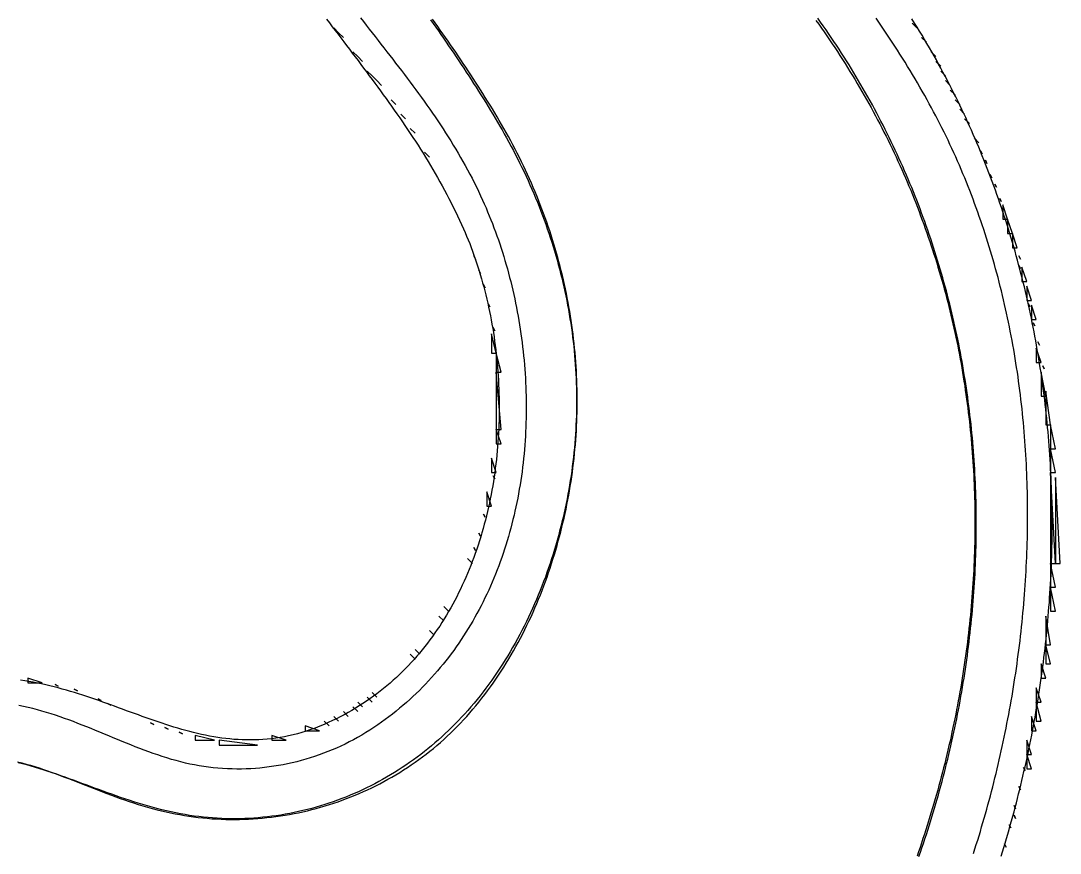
# Model space of a CAD drawing. Extents: x 0 to 2380, y 238 to 1416.
# Drawn here: x 2083.6 to 2301.1, y 1028 to 1202.2 of the extents above; entities that cross this region are included whole.
import ezdxf

# ---------------------------------------------------------------- set-up
doc = ezdxf.new("R2010")
doc.units = 0
doc.header["$MEASUREMENT"] = 0
for name, color, linetype in [('C139', 139, 'Continuous'), ('C18', 18, 'Continuous'), ('C227', 227, 'Continuous'), ('C250', 250, 'Continuous'), ('C251', 251, 'Continuous'), ('C252', 252, 'Continuous'), ('C253', 253, 'Continuous'), ('C254', 254, 'Continuous'), ('C37', 37, 'Continuous'), ('C39', 39, 'Continuous'), ('C67', 67, 'Continuous')]:
    doc.layers.add(name, color=color, linetype=linetype)

msp = doc.modelspace()

# ---------------------------------------------------------------- linework, layer by layer
at = {"layer": 'C139'}
msp.add_lwpolyline([(2297.07, 1128.65), (2297.07, 1123.65), (2298.07, 1123.65), (2297.07, 1128.65)], dxfattribs=at)
at = {"layer": 'C18'}
for points in [[(2147.56, 1202.5), (2148.15, 1201.71), (2148.75, 1200.92), (2149.35, 1200.13), (2149.95, 1199.34), (2150.54, 1198.56), (2151.14, 1197.77), (2151.74, 1196.98), (2152.34, 1196.19), (2152.93, 1195.41), (2153.53, 1194.62), (2154.13, 1193.83), (2154.72, 1193.04), (2155.31, 1192.25), (2155.91, 1191.46), (2156.5, 1190.67), (2157.08, 1189.87), (2157.67, 1189.08), (2158.26, 1188.28), (2158.84, 1187.49), (2159.42, 1186.69), (2160, 1185.89), (2160.57, 1185.09), (2161.15, 1184.28), (2161.72, 1183.48), (2162.28, 1182.67), (2162.85, 1181.86), (2163.41, 1181.04), (2163.96, 1180.23), (2164.52, 1179.41), (2165.06, 1178.59), (2165.61, 1177.77), (2166.15, 1176.94), (2166.69, 1176.11), (2167.22, 1175.27), (2167.74, 1174.44), (2168.26, 1173.6), (2168.78, 1172.75), (2169.29, 1171.91), (2169.8, 1171.05), (2170.3, 1170.2), (2170.79, 1169.34), (2171.28, 1168.47), (2171.76, 1167.6), (2172.24, 1166.73), (2172.7, 1165.85), (2173.17, 1164.97), (2173.62, 1164.08), (2174.07, 1163.19), (2174.51, 1162.29), (2174.95, 1161.39), (2175.37, 1160.48), (2175.79, 1159.57), (2176.21, 1158.65), (2176.54, 1157.89), (2176.86, 1157.11), (2177.18, 1156.33), (2177.5, 1155.55), (2177.8, 1154.76), (2178.1, 1153.96), (2178.39, 1153.15), (2178.67, 1152.34), (2178.94, 1151.53), (2179.21, 1150.71), (2179.47, 1149.88), (2179.72, 1149.05), (2179.97, 1148.21), (2180.21, 1147.37), (2180.44, 1146.52), (2180.66, 1145.67), (2180.87, 1144.81), (2181.08, 1143.95), (2181.28, 1143.09), (2181.47, 1142.22), (2181.65, 1141.34), (2181.83, 1140.47), (2182, 1139.59), (2182.16, 1138.7), (2182.31, 1137.81), (2182.46, 1136.92), (2182.59, 1136.03), (2182.72, 1135.13), (2182.84, 1134.23), (2182.95, 1133.33), (2183.06, 1132.43), (2183.15, 1131.52), (2183.24, 1130.61), (2183.32, 1129.7), (2183.4, 1128.79), (2183.46, 1127.87), (2183.52, 1126.96), (2183.56, 1126.04), (2183.6, 1125.12), (2183.63, 1124.2), (2183.66, 1123.28), (2183.67, 1122.36), (2183.68, 1121.43), (2183.67, 1120.51), (2183.66, 1119.59), (2183.64, 1118.66), (2183.61, 1117.74), (2183.58, 1116.82), (2183.53, 1115.89), (2183.48, 1114.97), (2183.42, 1114.05), (2183.35, 1113.13), (2183.27, 1112.21), (2183.18, 1111.29), (2183.08, 1110.37), (2182.97, 1109.45), (2182.86, 1108.54), (2182.74, 1107.62), (2182.6, 1106.71), (2182.46, 1105.8), (2182.31, 1104.89), (2182.15, 1103.99), (2181.98, 1103.08), (2181.81, 1102.18), (2181.62, 1101.28), (2181.43, 1100.39), (2181.22, 1099.49), (2181.01, 1098.6), (2180.79, 1097.72), (2180.55, 1096.83), (2180.31, 1095.95), (2180.06, 1095.08), (2179.8, 1094.21), (2179.53, 1093.34), (2179.26, 1092.47), (2178.97, 1091.61), (2178.67, 1090.76), (2178.37, 1089.91), (2178.05, 1089.06), (2177.73, 1088.22), (2177.39, 1087.39), (2177.05, 1086.56), (2176.69, 1085.73), (2176.33, 1084.91), (2175.96, 1084.1), (2175.58, 1083.29), (2175.18, 1082.49), (2174.78, 1081.69), (2174.37, 1080.9), (2173.95, 1080.12), (2173.52, 1079.34), (2173.08, 1078.57), (2172.63, 1077.81), (2172.17, 1077.05), (2171.7, 1076.3), (2171.22, 1075.56), (2170.72, 1074.83), (2170.22, 1074.1), (2169.71, 1073.38), (2169.19, 1072.67), (2168.66, 1071.97), (2168.12, 1071.27), (2167.57, 1070.58), (2167.01, 1069.91), (2166.44, 1069.24), (2165.86, 1068.58), (2165.27, 1067.92), (2164.67, 1067.28), (2164.05, 1066.65), (2163.43, 1066.03), (2162.8, 1065.41), (2162.16, 1064.81), (2161.5, 1064.21), (2160.84, 1063.63), (2160.16, 1063.05), (2159.48, 1062.49), (2158.78, 1061.94), (2158.08, 1061.39), (2157.36, 1060.86), (2156.63, 1060.34), (2155.9, 1059.83), (2155.15, 1059.33), (2154.39, 1058.84), (2153.62, 1058.37), (2152.84, 1057.9), (2152.05, 1057.45), (2151.24, 1057.01), (2150.43, 1056.58), (2149.61, 1056.16), (2148.77, 1055.76), (2147.92, 1055.37), (2147.07, 1054.99)], [(2274.19, 1195.65), (2273.69, 1196.53), (2273.19, 1197.4), (2272.67, 1198.26), (2272.16, 1199.13), (2271.63, 1199.98), (2271.11, 1200.84), (2270.58, 1201.69), (2270.04, 1202.54)], [(2288.71, 1027.4), (2288.99, 1028.33), (2289.27, 1029.25), (2289.55, 1030.17), (2289.83, 1031.1), (2290.1, 1032.03), (2290.37, 1032.96), (2290.63, 1033.89), (2290.89, 1034.82), (2291.15, 1035.75), (2291.4, 1036.68), (2291.65, 1037.61), (2291.89, 1038.55), (2292.13, 1039.49), (2292.37, 1040.42), (2292.6, 1041.36), (2292.83, 1042.3), (2293.06, 1043.24), (2293.28, 1044.18), (2293.49, 1045.13), (2293.71, 1046.07), (2293.92, 1047.01), (2294.13, 1047.96), (2294.33, 1048.9), (2294.53, 1049.85), (2294.72, 1050.8), (2294.91, 1051.75), (2295.1, 1052.7), (2295.28, 1053.65), (2295.46, 1054.6), (2295.63, 1055.55), (2295.81, 1056.5), (2295.97, 1057.45), (2296.14, 1058.41), (2296.3, 1059.36), (2296.45, 1060.32), (2296.6, 1061.27), (2296.75, 1062.23), (2296.89, 1063.18), (2297.03, 1064.14), (2297.17, 1065.1), (2297.3, 1066.06), (2297.43, 1067.02), (2297.55, 1067.98), (2297.67, 1068.94), (2297.79, 1069.9), (2297.9, 1070.86), (2298.01, 1071.82), (2298.11, 1072.78), (2298.21, 1073.74), (2298.31, 1074.71), (2298.4, 1075.67), (2298.49, 1076.63), (2298.57, 1077.59), (2298.65, 1078.56), (2298.72, 1079.52), (2298.8, 1080.49), (2298.86, 1081.45), (2298.93, 1082.42), (2298.98, 1083.38), (2299.04, 1084.35), (2299.09, 1085.31), (2299.14, 1086.28), (2299.18, 1087.24), (2299.22, 1088.21), (2299.25, 1089.17), (2299.28, 1090.14), (2299.31, 1091.1), (2299.33, 1092.07), (2299.35, 1093.03), (2299.36, 1094), (2299.37, 1094.96), (2299.38, 1095.93), (2299.38, 1096.9), (2299.38, 1097.86), (2299.37, 1098.83), (2299.36, 1099.79), (2299.34, 1100.76), (2299.32, 1101.72), (2299.3, 1102.68), (2299.27, 1103.65), (2299.24, 1104.61), (2299.2, 1105.58), (2299.16, 1106.54), (2299.12, 1107.5), (2299.07, 1108.47), (2299.02, 1109.43), (2298.96, 1110.39), (2298.9, 1111.35), (2298.83, 1112.31), (2298.76, 1113.27), (2298.68, 1114.24), (2298.61, 1115.2), (2298.52, 1116.16), (2298.43, 1117.11), (2298.34, 1118.07), (2298.25, 1119.03), (2298.15, 1119.99), (2298.04, 1120.95), (2297.93, 1121.9), (2297.82, 1122.86), (2297.7, 1123.81), (2297.58, 1124.77), (2297.45, 1125.72), (2297.32, 1126.67), (2297.19, 1127.63), (2297.05, 1128.58), (2296.9, 1129.53), (2296.76, 1130.48), (2296.6, 1131.43), (2296.45, 1132.38), (2296.28, 1133.33), (2296.12, 1134.27), (2295.95, 1135.22), (2295.77, 1136.16), (2295.59, 1137.11), (2295.41, 1138.05), (2295.22, 1138.99), (2295.03, 1139.94), (2294.83, 1140.88), (2294.63, 1141.82), (2294.43, 1142.76), (2294.22, 1143.69), (2294, 1144.63), (2293.78, 1145.56), (2293.56, 1146.5), (2293.33, 1147.43), (2293.1, 1148.36), (2292.86, 1149.3), (2292.62, 1150.23), (2292.37, 1151.15), (2292.12, 1152.08), (2291.87, 1153.01), (2291.61, 1153.93), (2291.35, 1154.86), (2291.08, 1155.78), (2290.8, 1156.7), (2290.53, 1157.62), (2290.24, 1158.54), (2289.96, 1159.46), (2289.67, 1160.37), (2289.37, 1161.29), (2289.07, 1162.2), (2288.76, 1163.11), (2288.45, 1164.02), (2288.14, 1164.93), (2287.82, 1165.84), (2287.5, 1166.74), (2287.17, 1167.65), (2286.84, 1168.55), (2286.5, 1169.45), (2286.16, 1170.35), (2285.81, 1171.25), (2285.46, 1172.14), (2285.1, 1173.04), (2284.74, 1173.93), (2284.38, 1174.82), (2284.01, 1175.71), (2283.63, 1176.6), (2283.25, 1177.48), (2282.87, 1178.37), (2282.48, 1179.25), (2282.09, 1180.13), (2281.69, 1181.01), (2281.29, 1181.89), (2280.88, 1182.76), (2280.47, 1183.63), (2280.05, 1184.51), (2279.63, 1185.38), (2279.2, 1186.24), (2278.77, 1187.11), (2278.33, 1187.97), (2277.89, 1188.83), (2277.45, 1189.69), (2277, 1190.55), (2276.54, 1191.41), (2276.08, 1192.26), (2275.62, 1193.11), (2275.15, 1193.96), (2274.67, 1194.81), (2274.19, 1195.65)], [(2147.07, 1054.99), (2146.12, 1054.59), (2145.17, 1054.22), (2144.23, 1053.88), (2143.3, 1053.57), (2142.37, 1053.28), (2141.45, 1053.02), (2140.53, 1052.79), (2139.62, 1052.58), (2138.72, 1052.39), (2137.81, 1052.23), (2136.92, 1052.09), (2136.02, 1051.98), (2135.14, 1051.88), (2134.25, 1051.81), (2133.37, 1051.76), (2132.5, 1051.73), (2131.63, 1051.72), (2130.76, 1051.72), (2129.89, 1051.75), (2129.03, 1051.79), (2128.17, 1051.85), (2127.32, 1051.93), (2126.47, 1052.02), (2125.62, 1052.13), (2124.77, 1052.26), (2123.93, 1052.39), (2123.09, 1052.55), (2122.25, 1052.71), (2121.41, 1052.89), (2120.57, 1053.08), (2119.74, 1053.28), (2118.91, 1053.49), (2118.08, 1053.71), (2117.25, 1053.94), (2116.42, 1054.18), (2115.59, 1054.43), (2114.77, 1054.69), (2113.94, 1054.95), (2113.12, 1055.22), (2112.29, 1055.5), (2111.47, 1055.78), (2110.64, 1056.07), (2109.82, 1056.36), (2109, 1056.65), (2108.17, 1056.95), (2107.35, 1057.25), (2106.52, 1057.55), (2105.7, 1057.85), (2104.87, 1058.15), (2104.04, 1058.46), (2103.21, 1058.76), (2102.38, 1059.06), (2101.55, 1059.36), (2100.72, 1059.66), (2099.88, 1059.95), (2099.04, 1060.24), (2098.2, 1060.53), (2097.36, 1060.81), (2096.52, 1061.09), (2095.67, 1061.36), (2094.82, 1061.63), (2093.97, 1061.89), (2093.12, 1062.14), (2092.26, 1062.38), (2091.4, 1062.61), (2090.54, 1062.83), (2089.67, 1063.05), (2088.8, 1063.25), (2087.92, 1063.44), (2087.04, 1063.62), (2086.16, 1063.79), (2085.27, 1063.94), (2084.38, 1064.08), (2083.48, 1064.21)]]:
    msp.add_lwpolyline(points, dxfattribs=at)
at = {"layer": 'C227'}
msp.add_lwpolyline([(2292.4, 1150.98), (2292.73, 1150.32), (2292.4, 1150.98)], dxfattribs=at)
at = {"layer": 'C250'}
for points in [[(2154.07, 1194.65), (2155.07, 1193.65), (2154.07, 1194.65)], [(2158.07, 1189.65), (2159.07, 1188.65), (2158.07, 1189.65)], [(2277.07, 1189.65), (2278.07, 1188.65), (2277.07, 1189.65)], [(2278.07, 1187.65), (2279.07, 1186.65), (2278.07, 1187.65)], [(2161.07, 1185.65), (2162.07, 1184.65), (2161.07, 1185.65)], [(2279.07, 1185.65), (2280.07, 1184.65), (2279.07, 1185.65)], [(2280.07, 1183.65), (2281.07, 1182.65), (2280.07, 1183.65)], [(2281.07, 1181.65), (2282.07, 1180.65), (2281.07, 1181.65)], [(2165.07, 1179.65), (2166.07, 1178.65), (2165.07, 1179.65)], [(2284.4, 1174.98), (2284.73, 1174.32), (2284.4, 1174.98)], [(2286.4, 1169.98), (2286.73, 1169.32), (2286.4, 1169.98)], [(2288.4, 1164.98), (2288.73, 1164.32), (2288.4, 1164.98)], [(2182.4, 1137.98), (2182.73, 1137.32), (2182.4, 1137.98)], [(2295.4, 1138.98), (2295.73, 1138.32), (2295.4, 1138.98)], [(2296.07, 1133.65), (2296.07, 1130.65), (2297.07, 1130.65), (2296.07, 1133.65)], [(2183.07, 1132.65), (2183.07, 1128.65), (2184.07, 1128.65), (2183.07, 1132.65)], [(2183.07, 1116.65), (2183.07, 1113.65), (2184.07, 1113.65), (2183.07, 1116.65)], [(2299.07, 1107.65), (2299.07, 1088.65), (2300.07, 1088.65), (2299.07, 1107.65)], [(2182.4, 1106.98), (2182.73, 1106.32), (2182.4, 1106.98)], [(2179.4, 1094.98), (2179.73, 1094.32), (2179.4, 1094.98)], [(2085.07, 1064.65), (2085.07, 1063.65), (2088.07, 1063.65), (2085.07, 1064.65)], [(2296.07, 1062.65), (2296.07, 1059.65), (2297.07, 1059.65), (2296.07, 1062.65)], [(2156.07, 1060.65), (2157.07, 1059.65), (2156.07, 1060.65)], [(2295.07, 1056.65), (2295.07, 1053.65), (2296.07, 1053.65), (2295.07, 1056.65)], [(2125.07, 1051.65), (2125.07, 1050.65), (2133.07, 1050.65), (2125.07, 1051.65)], [(2294.07, 1051.65), (2294.07, 1048.65), (2295.07, 1048.65), (2294.07, 1051.65)]]:
    msp.add_lwpolyline(points, dxfattribs=at)
at = {"layer": 'C251'}
for points in [[(2270.07, 1201.65), (2271.07, 1200.65), (2270.07, 1201.65)], [(2150.07, 1199.65), (2151.07, 1198.65), (2150.07, 1199.65)], [(2272.07, 1198.65), (2273.07, 1197.65), (2272.07, 1198.65)], [(2153.07, 1195.65), (2154.07, 1194.65), (2153.07, 1195.65)], [(2157.07, 1190.65), (2158.07, 1189.65), (2157.07, 1190.65)], [(2276.07, 1191.65), (2277.07, 1190.65), (2276.07, 1191.65)], [(2163.07, 1182.65), (2164.07, 1181.65), (2163.07, 1182.65)], [(2168.07, 1174.65), (2169.07, 1173.65), (2168.07, 1174.65)], [(2285.4, 1172.98), (2285.73, 1172.32), (2285.4, 1172.98)], [(2287.4, 1167.98), (2287.73, 1167.32), (2287.4, 1167.98)], [(2180.4, 1146.98), (2180.73, 1146.32), (2180.4, 1146.98)], [(2181.4, 1142.98), (2181.73, 1142.32), (2181.4, 1142.98)], [(2296.4, 1134.98), (2296.73, 1134.32), (2296.4, 1134.98)], [(2298.07, 1124.65), (2298.07, 1117.65), (2299.07, 1117.65), (2298.07, 1124.65)], [(2299.07, 1112.65), (2299.07, 1107.65), (2300.07, 1107.65), (2299.07, 1112.65)], [(2181.07, 1103.65), (2181.07, 1100.65), (2182.07, 1100.65), (2181.07, 1103.65)], [(2180.4, 1098.98), (2180.73, 1098.32), (2180.4, 1098.98)], [(2177.07, 1089.65), (2178.07, 1088.65), (2177.07, 1089.65)], [(2299.07, 1088.65), (2299.07, 1083.65), (2300.07, 1083.65), (2299.07, 1088.65)], [(2171.07, 1077.65), (2172.07, 1076.65), (2171.07, 1077.65)], [(2298.07, 1077.65), (2298.07, 1071.65), (2299.07, 1071.65), (2298.07, 1077.65)], [(2169.07, 1074.65), (2170.07, 1073.65), (2169.07, 1074.65)], [(2166.07, 1070.65), (2167.07, 1069.65), (2166.07, 1070.65)], [(2297.07, 1067.65), (2297.07, 1064.65), (2298.07, 1064.65), (2297.07, 1067.65)], [(2151.07, 1057.65), (2152.07, 1056.65), (2151.07, 1057.65)], [(2153.07, 1058.65), (2154.07, 1057.65), (2153.07, 1058.65)], [(2293.4, 1045.98), (2293.73, 1045.32), (2293.4, 1045.98)], [(2292.4, 1041.98), (2292.73, 1041.32), (2292.4, 1041.98)], [(2291.4, 1037.98), (2291.73, 1037.32), (2291.4, 1037.98)], [(2290.4, 1033.98), (2290.73, 1033.32), (2290.4, 1033.98)]]:
    msp.add_lwpolyline(points, dxfattribs=at)
at = {"layer": 'C252'}
for points in [[(2149.07, 1200.65), (2150.07, 1199.65), (2149.07, 1200.65)], [(2169.32, 1202.35), (2169.86, 1201.58), (2170.4, 1200.81), (2170.94, 1200.04), (2171.48, 1199.26), (2172.02, 1198.49), (2172.55, 1197.71), (2173.09, 1196.93), (2173.62, 1196.15), (2174.15, 1195.37), (2174.68, 1194.59), (2175.21, 1193.81), (2175.74, 1193.02), (2176.26, 1192.23), (2176.78, 1191.44), (2177.3, 1190.65), (2177.82, 1189.85), (2178.33, 1189.06), (2178.84, 1188.26), (2179.35, 1187.46), (2179.86, 1186.65), (2180.36, 1185.85), (2180.86, 1185.04), (2181.36, 1184.23), (2181.85, 1183.42), (2182.34, 1182.6), (2182.83, 1181.78), (2183.31, 1180.96), (2183.79, 1180.14), (2184.27, 1179.31), (2184.74, 1178.48), (2185.21, 1177.65), (2185.69, 1176.77), (2186.17, 1175.89), (2186.64, 1175), (2187.1, 1174.11), (2187.56, 1173.22), (2188.01, 1172.33), (2188.44, 1171.44), (2188.87, 1170.54), (2189.3, 1169.64), (2189.71, 1168.74), (2190.12, 1167.83), (2190.52, 1166.92), (2190.91, 1166.01), (2191.29, 1165.1), (2191.66, 1164.19), (2192.03, 1163.28), (2192.39, 1162.36), (2192.74, 1161.44), (2193.08, 1160.52), (2193.41, 1159.59), (2193.74, 1158.67), (2194.05, 1157.74), (2194.36, 1156.81), (2194.66, 1155.88), (2194.95, 1154.95), (2195.24, 1154.02), (2195.51, 1153.08), (2195.78, 1152.14), (2196.04, 1151.21), (2196.29, 1150.26), (2196.53, 1149.32), (2196.77, 1148.38), (2196.99, 1147.44), (2197.21, 1146.49), (2197.42, 1145.54), (2197.62, 1144.59), (2197.81, 1143.64), (2197.99, 1142.69), (2198.17, 1141.74), (2198.33, 1140.79), (2198.49, 1139.83), (2198.64, 1138.88), (2198.78, 1137.92), (2198.91, 1136.96), (2199.04, 1136), (2199.15, 1135.04), (2199.26, 1134.08), (2199.36, 1133.12), (2199.45, 1132.16), (2199.53, 1131.2), (2199.6, 1130.23), (2199.66, 1129.27), (2199.72, 1128.3), (2199.76, 1127.34), (2199.8, 1126.37), (2199.83, 1125.41), (2199.85, 1124.44), (2199.86, 1123.47), (2199.86, 1122.5), (2199.86, 1121.54), (2199.84, 1120.57), (2199.82, 1119.6), (2199.78, 1118.63), (2199.74, 1117.66), (2199.69, 1116.69), (2199.63, 1115.72), (2199.57, 1114.75), (2199.49, 1113.78), (2199.4, 1112.81), (2199.31, 1111.84), (2199.2, 1110.87), (2199.09, 1109.9), (2198.97, 1108.93), (2198.84, 1107.96), (2198.7, 1106.99), (2198.55, 1106.02), (2198.39, 1105.05), (2198.23, 1104.08), (2198.05, 1103.11), (2197.87, 1102.14), (2197.67, 1101.18), (2197.47, 1100.21), (2197.26, 1099.24), (2197.04, 1098.28), (2196.81, 1097.31), (2196.57, 1096.35), (2196.32, 1095.38), (2196.06, 1094.42), (2195.8, 1093.45), (2195.52, 1092.49), (2195.24, 1091.53), (2194.94, 1090.57), (2194.64, 1089.61), (2194.33, 1088.65)], [(2271.51, 1027.34), (2271.83, 1028.25), (2272.14, 1029.17), (2272.45, 1030.09), (2272.76, 1031.01), (2273.06, 1031.93), (2273.35, 1032.85), (2273.65, 1033.77), (2273.93, 1034.69), (2274.22, 1035.62), (2274.5, 1036.54), (2274.77, 1037.47), (2275.05, 1038.4), (2275.31, 1039.32), (2275.58, 1040.25), (2275.84, 1041.18), (2276.09, 1042.11), (2276.34, 1043.04), (2276.59, 1043.98), (2276.83, 1044.91), (2277.07, 1045.84), (2277.3, 1046.78), (2277.53, 1047.71), (2277.76, 1048.65), (2277.98, 1049.59), (2278.2, 1050.52), (2278.41, 1051.46), (2278.62, 1052.4), (2278.82, 1053.34), (2279.02, 1054.28), (2279.22, 1055.22), (2279.41, 1056.16), (2279.6, 1057.1), (2279.78, 1058.05), (2279.96, 1058.99), (2280.13, 1059.93), (2280.3, 1060.88), (2280.47, 1061.82), (2280.63, 1062.77), (2280.79, 1063.71), (2280.94, 1064.66), (2281.09, 1065.61), (2281.23, 1066.55), (2281.37, 1067.5), (2281.51, 1068.45), (2281.64, 1069.4), (2281.76, 1070.34), (2281.89, 1071.29), (2282, 1072.24), (2282.12, 1073.19), (2282.23, 1074.14), (2282.33, 1075.09), (2282.43, 1076.04), (2282.53, 1076.99), (2282.62, 1077.94), (2282.7, 1078.89), (2282.79, 1079.84), (2282.87, 1080.79), (2282.94, 1081.74), (2283.01, 1082.69), (2283.07, 1083.64), (2283.13, 1084.6), (2283.19, 1085.55), (2283.24, 1086.5), (2283.29, 1087.45), (2283.33, 1088.4), (2283.37, 1089.35), (2283.4, 1090.3), (2283.43, 1091.25), (2283.46, 1092.2), (2283.48, 1093.15), (2283.49, 1094.1), (2283.5, 1095.06), (2283.51, 1096.01), (2283.51, 1096.96), (2283.51, 1097.91), (2283.5, 1098.86), (2283.49, 1099.8), (2283.48, 1100.75), (2283.45, 1101.7), (2283.43, 1102.65), (2283.4, 1103.6), (2283.37, 1104.55), (2283.33, 1105.5), (2283.28, 1106.44), (2283.23, 1107.39), (2283.18, 1108.34), (2283.12, 1109.28), (2283.06, 1110.23), (2283, 1111.17), (2282.92, 1112.12), (2282.85, 1113.06), (2282.77, 1114.01), (2282.68, 1114.95), (2282.59, 1115.89), (2282.5, 1116.83), (2282.4, 1117.78), (2282.3, 1118.72), (2282.19, 1119.66), (2282.08, 1120.6), (2281.96, 1121.54), (2281.84, 1122.47), (2281.71, 1123.41), (2281.58, 1124.35), (2281.44, 1125.28), (2281.3, 1126.22), (2281.15, 1127.15), (2281, 1128.09), (2280.85, 1129.02), (2280.69, 1129.95), (2280.52, 1130.89), (2280.35, 1131.82), (2280.18, 1132.75), (2280, 1133.67), (2279.82, 1134.6), (2279.63, 1135.53), (2279.44, 1136.46), (2279.24, 1137.38), (2279.03, 1138.31), (2278.83, 1139.23), (2278.61, 1140.15), (2278.4, 1141.07), (2278.18, 1141.99), (2277.95, 1142.91), (2277.72, 1143.83), (2277.48, 1144.74), (2277.24, 1145.66), (2276.99, 1146.57), (2276.74, 1147.49), (2276.49, 1148.4), (2276.23, 1149.31), (2275.96, 1150.22), (2275.69, 1151.13), (2275.41, 1152.04), (2275.13, 1152.94), (2274.85, 1153.85), (2274.56, 1154.75), (2274.27, 1155.65), (2273.97, 1156.55), (2273.66, 1157.45), (2273.35, 1158.35), (2273.04, 1159.25), (2272.72, 1160.14), (2272.39, 1161.04), (2272.06, 1161.93), (2271.73, 1162.82), (2271.39, 1163.71), (2271.05, 1164.6), (2270.7, 1165.48), (2270.35, 1166.37), (2269.99, 1167.25), (2269.62, 1168.13), (2269.25, 1169.01), (2268.88, 1169.89), (2268.5, 1170.77), (2268.12, 1171.64), (2267.73, 1172.51), (2267.33, 1173.39), (2266.94, 1174.26), (2266.53, 1175.12), (2266.12, 1175.99), (2265.71, 1176.85), (2265.29, 1177.72), (2264.87, 1178.58), (2264.44, 1179.44), (2264, 1180.29), (2263.56, 1181.15), (2263.12, 1182), (2262.67, 1182.86), (2262.22, 1183.71), (2261.76, 1184.55), (2261.29, 1185.4), (2260.82, 1186.24), (2260.35, 1187.09), (2259.87, 1187.93), (2259.38, 1188.76), (2258.89, 1189.6), (2258.4, 1190.43), (2257.9, 1191.27), (2257.39, 1192.1), (2256.88, 1192.92), (2256.37, 1193.75), (2255.85, 1194.57), (2255.32, 1195.39), (2254.79, 1196.21), (2254.25, 1197.03), (2253.71, 1197.84), (2253.17, 1198.66), (2252.61, 1199.47), (2252.06, 1200.27), (2251.49, 1201.08), (2250.93, 1201.88), (2250.35, 1202.68)], [(2274.07, 1195.65), (2275.07, 1194.65), (2274.07, 1195.65)], [(2275.07, 1193.65), (2276.07, 1192.65), (2275.07, 1193.65)], [(2156.07, 1191.65), (2157.07, 1190.65), (2156.07, 1191.65)], [(2283.07, 1177.65), (2284.07, 1176.65), (2283.07, 1177.65)], [(2289.07, 1163.65), (2289.07, 1160.65), (2290.07, 1160.65), (2289.07, 1163.65)], [(2290.07, 1160.65), (2290.07, 1157.65), (2291.07, 1157.65), (2290.07, 1160.65)], [(2178.4, 1152.98), (2178.73, 1152.32), (2178.4, 1152.98)], [(2292.4, 1152.98), (2292.73, 1152.32), (2292.4, 1152.98)], [(2179.4, 1149.98), (2179.73, 1149.32), (2179.4, 1149.98)], [(2297.4, 1129.98), (2297.73, 1129.32), (2297.4, 1129.98)], [(2183.07, 1128.65), (2183.07, 1116.65), (2184.07, 1116.65), (2183.07, 1128.65)], [(2299.07, 1117.65), (2299.07, 1112.65), (2300.07, 1112.65), (2299.07, 1117.65)], [(2194.33, 1088.65), (2194, 1087.7), (2193.67, 1086.75), (2193.33, 1085.8), (2192.98, 1084.86), (2192.62, 1083.91), (2192.25, 1082.97), (2191.86, 1082.03), (2191.47, 1081.1), (2191.07, 1080.17), (2190.66, 1079.24), (2190.23, 1078.31), (2189.8, 1077.39), (2189.36, 1076.47), (2188.9, 1075.56), (2188.44, 1074.65), (2187.97, 1073.75), (2187.48, 1072.85), (2186.99, 1071.96), (2186.48, 1071.07), (2185.97, 1070.19), (2185.45, 1069.32), (2184.92, 1068.45), (2184.37, 1067.59), (2183.82, 1066.73), (2183.26, 1065.89), (2182.69, 1065.05), (2182.1, 1064.22), (2181.51, 1063.4), (2180.91, 1062.58), (2180.3, 1061.78), (2179.68, 1060.98), (2179.05, 1060.2), (2178.42, 1059.42), (2177.77, 1058.65), (2177.13, 1057.91), (2176.48, 1057.19), (2175.82, 1056.47), (2175.15, 1055.76), (2174.47, 1055.07), (2173.79, 1054.38), (2173.09, 1053.71), (2172.39, 1053.04), (2171.68, 1052.39), (2170.96, 1051.74), (2170.23, 1051.11), (2169.5, 1050.49), (2168.76, 1049.88), (2168.01, 1049.28), (2167.25, 1048.7), (2166.48, 1048.12), (2165.71, 1047.56), (2164.93, 1047.01), (2164.14, 1046.46), (2163.35, 1045.93), (2162.55, 1045.42), (2161.74, 1044.91), (2160.93, 1044.42), (2160.11, 1043.94), (2159.29, 1043.47), (2158.46, 1043.01), (2157.62, 1042.56), (2156.78, 1042.13), (2155.93, 1041.71), (2155.07, 1041.3), (2154.21, 1040.9), (2153.35, 1040.52), (2152.48, 1040.15), (2151.6, 1039.79), (2150.72, 1039.45), (2149.84, 1039.12), (2148.95, 1038.8), (2148.06, 1038.49), (2147.16, 1038.2), (2146.26, 1037.92), (2145.35, 1037.66), (2144.44, 1037.4), (2143.53, 1037.16), (2142.61, 1036.94), (2141.69, 1036.73), (2140.77, 1036.53), (2139.84, 1036.35), (2138.91, 1036.17), (2137.97, 1036.02), (2137.04, 1035.88), (2136.1, 1035.75), (2135.16, 1035.63), (2134.21, 1035.54), (2133.27, 1035.45), (2132.32, 1035.38), (2131.37, 1035.32), (2130.42, 1035.28), (2129.46, 1035.25), (2128.51, 1035.24), (2127.55, 1035.25), (2126.59, 1035.26), (2125.63, 1035.3), (2124.67, 1035.34), (2123.71, 1035.41), (2122.75, 1035.48), (2121.78, 1035.58), (2120.82, 1035.69), (2119.86, 1035.81), (2118.89, 1035.95), (2117.93, 1036.11), (2116.96, 1036.28), (2116, 1036.47), (2115.03, 1036.67), (2114.07, 1036.89)], [(2172.07, 1079.65), (2173.07, 1078.65), (2172.07, 1079.65)], [(2165.07, 1069.65), (2166.07, 1068.65), (2165.07, 1069.65)], [(2090.73, 1063.32), (2091.4, 1062.98), (2090.73, 1063.32)], [(2157.07, 1061.65), (2158.07, 1060.65), (2157.07, 1061.65)], [(2154.07, 1059.65), (2155.07, 1058.65), (2154.07, 1059.65)], [(2147.07, 1055.65), (2148.07, 1054.65), (2147.07, 1055.65)], [(2149.07, 1056.65), (2150.07, 1055.65), (2149.07, 1056.65)], [(2116.73, 1053.32), (2117.4, 1052.98), (2116.73, 1053.32)], [(2136.07, 1052.65), (2136.07, 1051.65), (2139.07, 1051.65), (2136.07, 1052.65)], [(2114.07, 1036.89), (2113.05, 1037.13), (2112.05, 1037.39), (2111.07, 1037.65), (2110.09, 1037.93), (2109.12, 1038.21), (2108.16, 1038.5), (2107.22, 1038.8), (2106.28, 1039.1), (2105.35, 1039.41), (2104.42, 1039.72), (2103.51, 1040.04), (2102.6, 1040.36), (2101.69, 1040.68), (2100.79, 1041.01), (2099.9, 1041.34), (2099.01, 1041.66), (2098.12, 1041.99), (2097.24, 1042.32), (2096.36, 1042.65), (2095.48, 1042.97), (2094.6, 1043.3), (2093.72, 1043.62), (2092.84, 1043.93), (2091.96, 1044.24), (2091.08, 1044.55), (2090.2, 1044.85), (2089.31, 1045.15), (2088.43, 1045.43), (2087.54, 1045.71), (2086.64, 1045.98), (2085.74, 1046.24), (2084.84, 1046.5), (2083.92, 1046.74), (2083.01, 1046.97)], [(2289.4, 1029.98), (2289.73, 1029.32), (2289.4, 1029.98)]]:
    msp.add_lwpolyline(points, dxfattribs=at)
at = {"layer": 'C253'}
for points in [[(2291.07, 1157.65), (2291.07, 1154.65), (2292.07, 1154.65), (2291.07, 1157.65)], [(2293.07, 1150.65), (2293.07, 1147.65), (2294.07, 1147.65), (2293.07, 1150.65)], [(2294.07, 1146.65), (2294.07, 1143.65), (2295.07, 1143.65), (2294.07, 1146.65)], [(2295.07, 1142.65), (2295.07, 1139.65), (2296.07, 1139.65), (2295.07, 1142.65)], [(2182.07, 1136.65), (2182.07, 1132.65), (2183.07, 1132.65), (2182.07, 1136.65)], [(2182.07, 1110.65), (2182.07, 1107.65), (2183.07, 1107.65), (2182.07, 1110.65)], [(2299.07, 1083.65), (2299.07, 1078.65), (2300.07, 1078.65), (2299.07, 1083.65)], [(2094.73, 1062.32), (2095.4, 1061.98), (2094.73, 1062.32)], [(2099.73, 1060.32), (2100.4, 1059.98), (2099.73, 1060.32)], [(2101.73, 1059.32), (2102.4, 1058.98), (2101.73, 1059.32)], [(2110.73, 1055.32), (2111.4, 1054.98), (2110.73, 1055.32)], [(2113.73, 1054.32), (2114.4, 1053.98), (2113.73, 1054.32)], [(2143.07, 1054.65), (2143.07, 1053.65), (2146.07, 1053.65), (2143.07, 1054.65)], [(2120.07, 1052.65), (2120.07, 1051.65), (2124.07, 1051.65), (2120.07, 1052.65)], [(2294.07, 1048.65), (2294.07, 1045.65), (2295.07, 1045.65), (2294.07, 1048.65)], [(2291.4, 1035.98), (2291.73, 1035.32), (2291.4, 1035.98)]]:
    msp.add_lwpolyline(points, dxfattribs=at)
at = {"layer": 'C254'}
for points in [[(2300.07, 1106.65), (2300.07, 1088.65), (2301.07, 1088.65), (2300.07, 1106.65)], [(2298.07, 1071.65), (2298.07, 1067.65), (2299.07, 1067.65), (2298.07, 1071.65)], [(2296.07, 1059.65), (2296.07, 1055.65), (2297.07, 1055.65), (2296.07, 1059.65)]]:
    msp.add_lwpolyline(points, dxfattribs=at)
at = {"layer": 'C37'}
msp.add_lwpolyline([(2294.4, 1142.98), (2294.73, 1142.32), (2294.4, 1142.98)], dxfattribs=at)
at = {"layer": 'C39'}
for points in [[(2154.63, 1202.79), (2155.25, 1202), (2155.86, 1201.21), (2156.48, 1200.42), (2157.1, 1199.63), (2157.71, 1198.84), (2158.33, 1198.05), (2158.94, 1197.27), (2159.56, 1196.48), (2160.17, 1195.69), (2160.79, 1194.9), (2161.4, 1194.11), (2162.01, 1193.31), (2162.62, 1192.52), (2163.22, 1191.73), (2163.83, 1190.93), (2164.43, 1190.13), (2165.03, 1189.33), (2165.62, 1188.53), (2166.22, 1187.73), (2166.81, 1186.92), (2167.39, 1186.12), (2167.98, 1185.31), (2168.55, 1184.49), (2169.13, 1183.68), (2169.7, 1182.86), (2170.26, 1182.03), (2170.82, 1181.21), (2171.38, 1180.38), (2171.92, 1179.54), (2172.47, 1178.71), (2173.01, 1177.87), (2173.54, 1177.02), (2174.06, 1176.17), (2174.58, 1175.32), (2175.09, 1174.46), (2175.6, 1173.59), (2176.09, 1172.72), (2176.58, 1171.85), (2177.06, 1170.97), (2177.54, 1170.09), (2178, 1169.2), (2178.46, 1168.3), (2178.91, 1167.4), (2179.35, 1166.49), (2179.78, 1165.57), (2180.2, 1164.65), (2180.56, 1163.84), (2180.92, 1163.03), (2181.26, 1162.21), (2181.6, 1161.38), (2181.93, 1160.55), (2182.26, 1159.72), (2182.58, 1158.88), (2182.89, 1158.04), (2183.2, 1157.19), (2183.5, 1156.33), (2183.79, 1155.48), (2184.07, 1154.62), (2184.35, 1153.75), (2184.62, 1152.88), (2184.88, 1152.01), (2185.14, 1151.13), (2185.38, 1150.25), (2185.62, 1149.37), (2185.86, 1148.48), (2186.08, 1147.59), (2186.3, 1146.7), (2186.52, 1145.8), (2186.72, 1144.9), (2186.92, 1144), (2187.11, 1143.1), (2187.29, 1142.19), (2187.46, 1141.28), (2187.63, 1140.37), (2187.79, 1139.45), (2187.94, 1138.54), (2188.08, 1137.62), (2188.22, 1136.7), (2188.35, 1135.77), (2188.47, 1134.85), (2188.58, 1133.92), (2188.69, 1133), (2188.78, 1132.07), (2188.87, 1131.14), (2188.95, 1130.21), (2189.03, 1129.28), (2189.09, 1128.35), (2189.15, 1127.41), (2189.2, 1126.48), (2189.24, 1125.54), (2189.27, 1124.61), (2189.3, 1123.67), (2189.31, 1122.74), (2189.32, 1121.8), (2189.32, 1120.87), (2189.32, 1119.93), (2189.3, 1119), (2189.27, 1118.06), (2189.24, 1117.13), (2189.2, 1116.19), (2189.15, 1115.26), (2189.09, 1114.33), (2189.03, 1113.4), (2188.95, 1112.47), (2188.87, 1111.54), (2188.77, 1110.61), (2188.67, 1109.68), (2188.56, 1108.76), (2188.45, 1107.83), (2188.32, 1106.91), (2188.18, 1105.99), (2188.04, 1105.07), (2187.88, 1104.16), (2187.72, 1103.24), (2187.55, 1102.33), (2187.37, 1101.42), (2187.18, 1100.52), (2186.98, 1099.61), (2186.78, 1098.71), (2186.56, 1097.81), (2186.34, 1096.91), (2186.1, 1096.02), (2185.86, 1095.13), (2185.61, 1094.25), (2185.34, 1093.36), (2185.07, 1092.48), (2184.79, 1091.61), (2184.5, 1090.73), (2184.21, 1089.87), (2183.9, 1089), (2183.58, 1088.14), (2183.25, 1087.29), (2182.92, 1086.43), (2182.57, 1085.59), (2182.22, 1084.74), (2181.85, 1083.9), (2181.48, 1083.07), (2181.09, 1082.24), (2180.7, 1081.42), (2180.29, 1080.6), (2179.88, 1079.79), (2179.46, 1078.98), (2179.03, 1078.17), (2178.58, 1077.38), (2178.13, 1076.58), (2177.67, 1075.8), (2177.2, 1075.02), (2176.72, 1074.24), (2176.22, 1073.48), (2175.72, 1072.71), (2175.21, 1071.96), (2174.69, 1071.21), (2174.16, 1070.47), (2173.62, 1069.73), (2173.06, 1069), (2172.5, 1068.28), (2171.93, 1067.56), (2171.35, 1066.85), (2170.75, 1066.15), (2170.15, 1065.46), (2169.54, 1064.77), (2168.91, 1064.09), (2168.28, 1063.42), (2167.63, 1062.76), (2166.98, 1062.1), (2166.31, 1061.45), (2165.63, 1060.81), (2164.95, 1060.18), (2164.25, 1059.56), (2163.54, 1058.95), (2162.82, 1058.34), (2162.09, 1057.74), (2161.35, 1057.15), (2160.6, 1056.57), (2159.84, 1056), (2159.07, 1055.44)], [(2194.33, 1087.65), (2194.63, 1088.6), (2194.93, 1089.54), (2195.22, 1090.49), (2195.51, 1091.44), (2195.78, 1092.39), (2196.04, 1093.34), (2196.3, 1094.29), (2196.55, 1095.25), (2196.79, 1096.2), (2197.02, 1097.16), (2197.24, 1098.11), (2197.45, 1099.07), (2197.66, 1100.03), (2197.85, 1100.98), (2198.04, 1101.94), (2198.22, 1102.9), (2198.39, 1103.86), (2198.55, 1104.82), (2198.7, 1105.79), (2198.84, 1106.75), (2198.98, 1107.71), (2199.11, 1108.67), (2199.23, 1109.64), (2199.34, 1110.6), (2199.44, 1111.56), (2199.53, 1112.53), (2199.62, 1113.49), (2199.69, 1114.46), (2199.76, 1115.42), (2199.82, 1116.39), (2199.87, 1117.35), (2199.91, 1118.32), (2199.95, 1119.28), (2199.97, 1120.24), (2199.99, 1121.21), (2200, 1122.17), (2200, 1123.14), (2199.99, 1124.1), (2199.97, 1125.06), (2199.95, 1126.03), (2199.92, 1126.99), (2199.88, 1127.95), (2199.83, 1128.91), (2199.77, 1129.87), (2199.7, 1130.83), (2199.63, 1131.79), (2199.55, 1132.75), (2199.46, 1133.71), (2199.36, 1134.66), (2199.25, 1135.62), (2199.13, 1136.57), (2199.01, 1137.53), (2198.88, 1138.48), (2198.74, 1139.44), (2198.59, 1140.39), (2198.43, 1141.34), (2198.27, 1142.29), (2198.1, 1143.23), (2197.92, 1144.18), (2197.73, 1145.13), (2197.53, 1146.07), (2197.32, 1147.01), (2197.11, 1147.95), (2196.89, 1148.89), (2196.66, 1149.83), (2196.42, 1150.77), (2196.18, 1151.7), (2195.92, 1152.64), (2195.66, 1153.57), (2195.39, 1154.5), (2195.12, 1155.43), (2194.83, 1156.35), (2194.54, 1157.28), (2194.24, 1158.2), (2193.93, 1159.12), (2193.61, 1160.04), (2193.28, 1160.96), (2192.95, 1161.87), (2192.61, 1162.78), (2192.26, 1163.69), (2191.9, 1164.6), (2191.54, 1165.51), (2191.17, 1166.41), (2190.79, 1167.31), (2190.4, 1168.21), (2190, 1169.1), (2189.6, 1170), (2189.19, 1170.89), (2188.77, 1171.78), (2188.34, 1172.66), (2187.9, 1173.55), (2187.46, 1174.43), (2187.01, 1175.31), (2186.55, 1176.18), (2186.08, 1177.05), (2185.61, 1177.92), (2185.13, 1178.79), (2184.64, 1179.65), (2184.17, 1180.47), (2183.7, 1181.28), (2183.22, 1182.09), (2182.73, 1182.9), (2182.25, 1183.71), (2181.76, 1184.51), (2181.26, 1185.32), (2180.77, 1186.12), (2180.27, 1186.91), (2179.76, 1187.71), (2179.26, 1188.5), (2178.75, 1189.29), (2178.23, 1190.08), (2177.72, 1190.87), (2177.2, 1191.66), (2176.68, 1192.44), (2176.15, 1193.23), (2175.63, 1194.01), (2175.1, 1194.79), (2174.57, 1195.56), (2174.04, 1196.34), (2173.5, 1197.12), (2172.97, 1197.89), (2172.43, 1198.66), (2171.89, 1199.43), (2171.35, 1200.21), (2170.81, 1200.97), (2170.26, 1201.74), (2169.72, 1202.51)], [(2249.95, 1202.24), (2250.53, 1201.43), (2251.1, 1200.62), (2251.67, 1199.81), (2252.24, 1199), (2252.8, 1198.18), (2253.35, 1197.36), (2253.9, 1196.54), (2254.44, 1195.72), (2254.98, 1194.89), (2255.51, 1194.07), (2256.04, 1193.24), (2256.56, 1192.41), (2257.08, 1191.58), (2257.59, 1190.74), (2258.09, 1189.91), (2258.59, 1189.07), (2259.09, 1188.23), (2259.58, 1187.39), (2260.06, 1186.55), (2260.54, 1185.7), (2261.02, 1184.85), (2261.49, 1184.01), (2261.95, 1183.15), (2262.41, 1182.3), (2262.86, 1181.45), (2263.31, 1180.59), (2263.75, 1179.74), (2264.19, 1178.88), (2264.62, 1178.02), (2265.05, 1177.15), (2265.47, 1176.29), (2265.89, 1175.43), (2266.3, 1174.56), (2266.71, 1173.69), (2267.11, 1172.82), (2267.5, 1171.95), (2267.9, 1171.07), (2268.28, 1170.2), (2268.66, 1169.32), (2269.04, 1168.45), (2269.41, 1167.57), (2269.78, 1166.69), (2270.14, 1165.8), (2270.49, 1164.92), (2270.84, 1164.04), (2271.19, 1163.15), (2271.53, 1162.26), (2271.86, 1161.37), (2272.19, 1160.48), (2272.52, 1159.59), (2272.84, 1158.7), (2273.15, 1157.8), (2273.46, 1156.91), (2273.77, 1156.01), (2274.07, 1155.11), (2274.36, 1154.21), (2274.65, 1153.31), (2274.94, 1152.41), (2275.22, 1151.51), (2275.49, 1150.6), (2275.77, 1149.7), (2276.03, 1148.79), (2276.29, 1147.88), (2276.55, 1146.98), (2276.8, 1146.07), (2277.04, 1145.16), (2277.28, 1144.24), (2277.52, 1143.33), (2277.75, 1142.42), (2277.98, 1141.5), (2278.2, 1140.59), (2278.41, 1139.67), (2278.62, 1138.75), (2278.83, 1137.83), (2279.03, 1136.92), (2279.23, 1135.99), (2279.42, 1135.07), (2279.61, 1134.15), (2279.79, 1133.23), (2279.97, 1132.3), (2280.14, 1131.38), (2280.31, 1130.45), (2280.47, 1129.53), (2280.63, 1128.6), (2280.78, 1127.67), (2280.93, 1126.74), (2281.08, 1125.82), (2281.21, 1124.89), (2281.35, 1123.96), (2281.48, 1123.02), (2281.6, 1122.09), (2281.72, 1121.16), (2281.84, 1120.23), (2281.95, 1119.29), (2282.06, 1118.36), (2282.16, 1117.42), (2282.25, 1116.49), (2282.35, 1115.55), (2282.43, 1114.61), (2282.52, 1113.68), (2282.59, 1112.74), (2282.67, 1111.8), (2282.74, 1110.86), (2282.8, 1109.92), (2282.86, 1108.98), (2282.91, 1108.04), (2282.96, 1107.1), (2283.01, 1106.16), (2283.05, 1105.22), (2283.09, 1104.28), (2283.12, 1103.34), (2283.15, 1102.4), (2283.17, 1101.45), (2283.19, 1100.51), (2283.2, 1099.57), (2283.21, 1098.62), (2283.21, 1097.68), (2283.21, 1096.74), (2283.21, 1095.79), (2283.2, 1094.85), (2283.19, 1093.9), (2283.17, 1092.96), (2283.14, 1092.02), (2283.12, 1091.07), (2283.09, 1090.13), (2283.05, 1089.18), (2283.01, 1088.24), (2282.96, 1087.29), (2282.91, 1086.35), (2282.86, 1085.4), (2282.8, 1084.46), (2282.74, 1083.51), (2282.67, 1082.57), (2282.6, 1081.62), (2282.52, 1080.67), (2282.44, 1079.73), (2282.36, 1078.78), (2282.27, 1077.84), (2282.17, 1076.9), (2282.08, 1075.95), (2281.97, 1075.01), (2281.87, 1074.06), (2281.75, 1073.12), (2281.64, 1072.17), (2281.52, 1071.23), (2281.39, 1070.29), (2281.27, 1069.34), (2281.13, 1068.4), (2281, 1067.46), (2280.85, 1066.52), (2280.71, 1065.57), (2280.56, 1064.63), (2280.4, 1063.69), (2280.24, 1062.75), (2280.08, 1061.81), (2279.91, 1060.87), (2279.74, 1059.93), (2279.57, 1058.99), (2279.39, 1058.05), (2279.2, 1057.11), (2279.01, 1056.17), (2278.82, 1055.23), (2278.62, 1054.3), (2278.42, 1053.36), (2278.22, 1052.42), (2278.01, 1051.49), (2277.79, 1050.55), (2277.58, 1049.62), (2277.35, 1048.69), (2277.13, 1047.75), (2276.9, 1046.82), (2276.66, 1045.89), (2276.42, 1044.96), (2276.18, 1044.03), (2275.93, 1043.1), (2275.68, 1042.17), (2275.43, 1041.24), (2275.17, 1040.31), (2274.91, 1039.38), (2274.64, 1038.46), (2274.37, 1037.53), (2274.09, 1036.61), (2273.81, 1035.68), (2273.53, 1034.76), (2273.24, 1033.84), (2272.95, 1032.92), (2272.65, 1032), (2272.35, 1031.08), (2272.05, 1030.16), (2271.74, 1029.24), (2271.43, 1028.32), (2271.11, 1027.41)], [(2273.21, 1185.65), (2272.71, 1186.53), (2272.21, 1187.41), (2271.71, 1188.29), (2271.2, 1189.16), (2270.69, 1190.03), (2270.18, 1190.89), (2269.66, 1191.76), (2269.13, 1192.61), (2268.61, 1193.47), (2268.07, 1194.32), (2267.54, 1195.17), (2267, 1196.02), (2266.46, 1196.86), (2265.91, 1197.7), (2265.36, 1198.54), (2264.8, 1199.37), (2264.24, 1200.2), (2263.68, 1201.03), (2263.12, 1201.85), (2262.55, 1202.68)], [(2282.93, 1028), (2283.22, 1028.92), (2283.51, 1029.84), (2283.8, 1030.75), (2284.08, 1031.67), (2284.36, 1032.6), (2284.63, 1033.52), (2284.9, 1034.45), (2285.17, 1035.37), (2285.43, 1036.3), (2285.69, 1037.23), (2285.95, 1038.16), (2286.2, 1039.09), (2286.45, 1040.03), (2286.7, 1040.96), (2286.94, 1041.9), (2287.18, 1042.84), (2287.41, 1043.78), (2287.64, 1044.72), (2287.87, 1045.66), (2288.09, 1046.61), (2288.31, 1047.55), (2288.53, 1048.5), (2288.74, 1049.45), (2288.95, 1050.39), (2289.15, 1051.34), (2289.35, 1052.3), (2289.55, 1053.25), (2289.74, 1054.2), (2289.93, 1055.15), (2290.11, 1056.11), (2290.3, 1057.07), (2290.47, 1058.02), (2290.65, 1058.98), (2290.82, 1059.94), (2290.98, 1060.9), (2291.14, 1061.86), (2291.3, 1062.82), (2291.45, 1063.78), (2291.6, 1064.75), (2291.75, 1065.71), (2291.89, 1066.67), (2292.03, 1067.64), (2292.16, 1068.6), (2292.29, 1069.57), (2292.42, 1070.54), (2292.54, 1071.51), (2292.66, 1072.47), (2292.77, 1073.44), (2292.88, 1074.41), (2292.99, 1075.38), (2293.09, 1076.35), (2293.18, 1077.32), (2293.28, 1078.29), (2293.37, 1079.26), (2293.45, 1080.23), (2293.53, 1081.21), (2293.61, 1082.18), (2293.68, 1083.15), (2293.75, 1084.12), (2293.81, 1085.1), (2293.87, 1086.07), (2293.92, 1087.04), (2293.97, 1088.02), (2294.02, 1088.99), (2294.06, 1089.96), (2294.1, 1090.94), (2294.13, 1091.91), (2294.16, 1092.88), (2294.19, 1093.86), (2294.21, 1094.83), (2294.22, 1095.8), (2294.24, 1096.78), (2294.24, 1097.75), (2294.25, 1098.72), (2294.25, 1099.7), (2294.24, 1100.67), (2294.23, 1101.64), (2294.22, 1102.61), (2294.2, 1103.59), (2294.17, 1104.56), (2294.14, 1105.53), (2294.11, 1106.5), (2294.07, 1107.47), (2294.03, 1108.44), (2293.99, 1109.41), (2293.94, 1110.38), (2293.88, 1111.35), (2293.82, 1112.31), (2293.76, 1113.28), (2293.69, 1114.25), (2293.62, 1115.21), (2293.54, 1116.18), (2293.45, 1117.14), (2293.37, 1118.11), (2293.28, 1119.07), (2293.18, 1120.03), (2293.08, 1121), (2292.97, 1121.96), (2292.86, 1122.92), (2292.75, 1123.88), (2292.62, 1124.84), (2292.5, 1125.79), (2292.37, 1126.75), (2292.24, 1127.71), (2292.1, 1128.66), (2291.95, 1129.61), (2291.8, 1130.57), (2291.65, 1131.52), (2291.49, 1132.47), (2291.33, 1133.42), (2291.16, 1134.37), (2290.99, 1135.31), (2290.81, 1136.26), (2290.63, 1137.2), (2290.44, 1138.15), (2290.25, 1139.09), (2290.05, 1140.03), (2289.85, 1140.97), (2289.64, 1141.91), (2289.43, 1142.84), (2289.21, 1143.78), (2288.99, 1144.71), (2288.76, 1145.65), (2288.53, 1146.58), (2288.3, 1147.51), (2288.05, 1148.43), (2287.81, 1149.36), (2287.56, 1150.28), (2287.3, 1151.21), (2287.04, 1152.13), (2286.77, 1153.05), (2286.5, 1153.97), (2286.22, 1154.88), (2285.94, 1155.8), (2285.65, 1156.71), (2285.36, 1157.62), (2285.06, 1158.53), (2284.76, 1159.44), (2284.45, 1160.34), (2284.13, 1161.25), (2283.82, 1162.15), (2283.49, 1163.05), (2283.16, 1163.94), (2282.83, 1164.84), (2282.49, 1165.73), (2282.14, 1166.62), (2281.79, 1167.51), (2281.44, 1168.4), (2281.08, 1169.28), (2280.71, 1170.17), (2280.34, 1171.05), (2279.96, 1171.93), (2279.58, 1172.8), (2279.2, 1173.68), (2278.8, 1174.55), (2278.4, 1175.42), (2278, 1176.28), (2277.59, 1177.15), (2277.18, 1178.01), (2276.76, 1178.87), (2276.33, 1179.73), (2275.9, 1180.58), (2275.47, 1181.43), (2275.03, 1182.28), (2274.58, 1183.13), (2274.13, 1183.97), (2273.67, 1184.81), (2273.21, 1185.65)], [(2176.89, 1056.65), (2177.55, 1057.39), (2178.19, 1058.14), (2178.82, 1058.89), (2179.44, 1059.66), (2180.06, 1060.44), (2180.66, 1061.22), (2181.26, 1062.02), (2181.84, 1062.82), (2182.42, 1063.63), (2182.99, 1064.45), (2183.54, 1065.28), (2184.09, 1066.11), (2184.63, 1066.95), (2185.16, 1067.8), (2185.68, 1068.66), (2186.19, 1069.52), (2186.69, 1070.38), (2187.18, 1071.26), (2187.66, 1072.14), (2188.13, 1073.02), (2188.59, 1073.91), (2189.04, 1074.8), (2189.48, 1075.7), (2189.91, 1076.6), (2190.33, 1077.51), (2190.75, 1078.42), (2191.15, 1079.33), (2191.54, 1080.25), (2191.92, 1081.17), (2192.3, 1082.09), (2192.66, 1083.01), (2193.01, 1083.94), (2193.36, 1084.86), (2193.69, 1085.79), (2194.01, 1086.72), (2194.33, 1087.65)], [(2116.07, 1047.4), (2115.1, 1047.67), (2114.14, 1047.96), (2113.18, 1048.27), (2112.23, 1048.58), (2111.28, 1048.91), (2110.34, 1049.25), (2109.4, 1049.59), (2108.47, 1049.95), (2107.53, 1050.31), (2106.6, 1050.68), (2105.67, 1051.05), (2104.75, 1051.42), (2103.82, 1051.8), (2102.9, 1052.19), (2101.98, 1052.57), (2101.06, 1052.95), (2100.13, 1053.33), (2099.21, 1053.71), (2098.29, 1054.09), (2097.37, 1054.46), (2096.44, 1054.83), (2095.51, 1055.19), (2094.58, 1055.55), (2093.65, 1055.9), (2092.72, 1056.23), (2091.78, 1056.56), (2090.84, 1056.88), (2089.89, 1057.19), (2088.94, 1057.48), (2087.99, 1057.76), (2087.03, 1058.02), (2086.06, 1058.27), (2085.09, 1058.5), (2084.11, 1058.71), (2083.13, 1058.91)], [(2112.07, 1037.13), (2113.02, 1036.89), (2113.97, 1036.67), (2114.92, 1036.47), (2115.88, 1036.27), (2116.83, 1036.1), (2117.79, 1035.93), (2118.75, 1035.79), (2119.71, 1035.65), (2120.67, 1035.53), (2121.63, 1035.43), (2122.59, 1035.34), (2123.56, 1035.26), (2124.52, 1035.2), (2125.48, 1035.16), (2126.44, 1035.12), (2127.41, 1035.11), (2128.37, 1035.1), (2129.33, 1035.11), (2130.29, 1035.14), (2131.25, 1035.17), (2132.2, 1035.23), (2133.16, 1035.29), (2134.11, 1035.37), (2135.07, 1035.47), (2136.02, 1035.57), (2136.97, 1035.69), (2137.92, 1035.83), (2138.86, 1035.98), (2139.8, 1036.14), (2140.74, 1036.31), (2141.68, 1036.5), (2142.61, 1036.71), (2143.54, 1036.92), (2144.47, 1037.15), (2145.39, 1037.39), (2146.31, 1037.65), (2147.23, 1037.92), (2148.14, 1038.2), (2149.05, 1038.49), (2149.95, 1038.8), (2150.85, 1039.12), (2151.75, 1039.45), (2152.63, 1039.8), (2153.52, 1040.16), (2154.4, 1040.53), (2155.27, 1040.92), (2156.14, 1041.31), (2157, 1041.72), (2157.86, 1042.15), (2158.71, 1042.58), (2159.56, 1043.03), (2160.39, 1043.49), (2161.23, 1043.96), (2162.05, 1044.45), (2162.87, 1044.94), (2163.68, 1045.45), (2164.48, 1045.97), (2165.28, 1046.51), (2166.07, 1047.05), (2166.85, 1047.61), (2167.63, 1048.18), (2168.39, 1048.76), (2169.15, 1049.36), (2169.9, 1049.96), (2170.64, 1050.58), (2171.37, 1051.21), (2172.09, 1051.85), (2172.81, 1052.5), (2173.51, 1053.16), (2174.21, 1053.84), (2174.89, 1054.52), (2175.57, 1055.22), (2176.24, 1055.93), (2176.89, 1056.65)], [(2159.07, 1055.44), (2158.25, 1054.87), (2157.43, 1054.31), (2156.59, 1053.77), (2155.75, 1053.25), (2154.9, 1052.74), (2154.04, 1052.25), (2153.17, 1051.77), (2152.3, 1051.32), (2151.42, 1050.87), (2150.53, 1050.45), (2149.63, 1050.04), (2148.73, 1049.66), (2147.82, 1049.28), (2146.91, 1048.93), (2145.99, 1048.59), (2145.06, 1048.27), (2144.13, 1047.97), (2143.19, 1047.69), (2142.25, 1047.42), (2141.31, 1047.17), (2140.36, 1046.94), (2139.41, 1046.73), (2138.45, 1046.54), (2137.49, 1046.36), (2136.53, 1046.21), (2135.56, 1046.07), (2134.59, 1045.95), (2133.62, 1045.85), (2132.65, 1045.77), (2131.68, 1045.71), (2130.7, 1045.67), (2129.73, 1045.64), (2128.75, 1045.64), (2127.77, 1045.66), (2126.79, 1045.69), (2125.81, 1045.75), (2124.83, 1045.82), (2123.85, 1045.91), (2122.87, 1046.03), (2121.9, 1046.16), (2120.92, 1046.32), (2119.95, 1046.49), (2118.97, 1046.69), (2118, 1046.9), (2117.03, 1047.14), (2116.07, 1047.4)], [(2082.9, 1047.17), (2083.81, 1046.93), (2084.72, 1046.68), (2085.62, 1046.42), (2086.51, 1046.14), (2087.4, 1045.86), (2088.29, 1045.56), (2089.18, 1045.26), (2090.06, 1044.95), (2090.94, 1044.63), (2091.82, 1044.3), (2092.7, 1043.97), (2093.58, 1043.63), (2094.46, 1043.29), (2095.35, 1042.95), (2096.23, 1042.6), (2097.12, 1042.26), (2098.01, 1041.91), (2098.9, 1041.56), (2099.8, 1041.21), (2100.7, 1040.87), (2101.6, 1040.52), (2102.52, 1040.18), (2103.43, 1039.85), (2104.36, 1039.51), (2105.29, 1039.19), (2106.23, 1038.87), (2107.18, 1038.56), (2108.14, 1038.25), (2109.1, 1037.96), (2110.08, 1037.67), (2111.07, 1037.39), (2112.07, 1037.13)]]:
    msp.add_lwpolyline(points, dxfattribs=at)
at = {"layer": 'C67'}
msp.add_lwpolyline([(2178.4, 1091.98), (2178.73, 1091.32), (2178.4, 1091.98)], dxfattribs=at)

doc.saveas('drawing.dxf')
